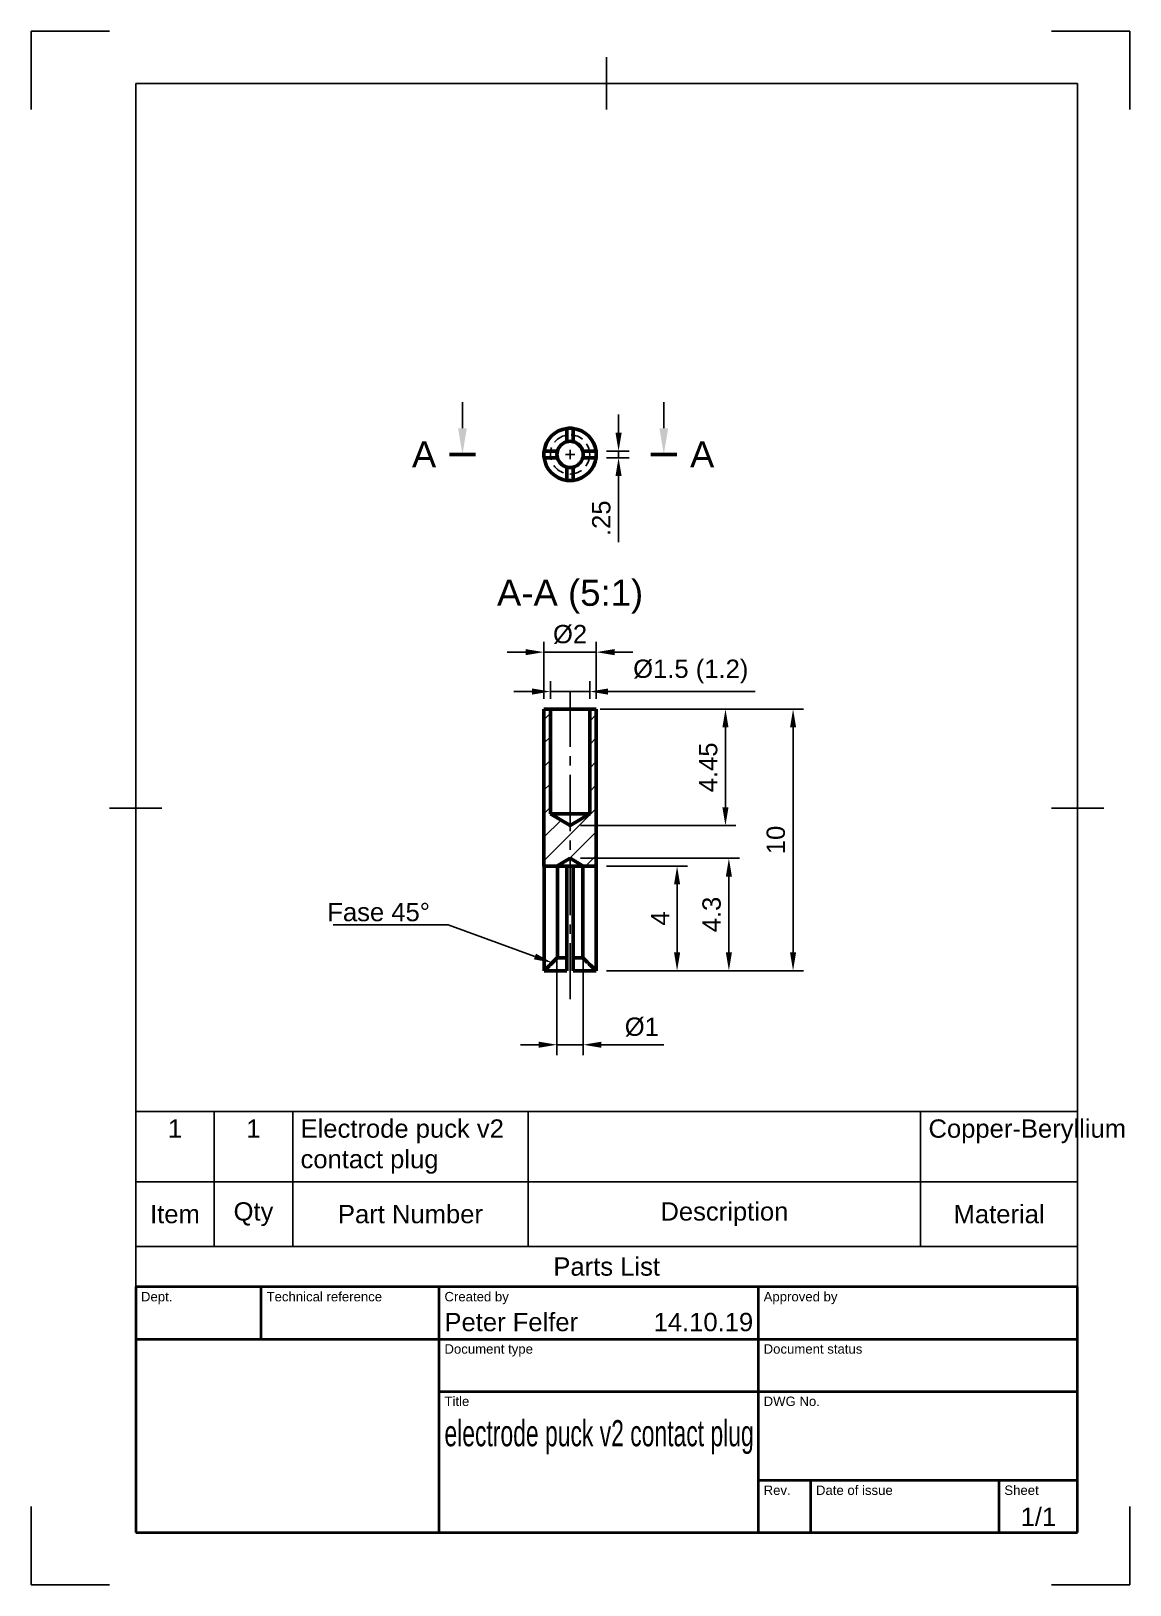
# Model space of a CAD drawing. Header units: millimetres. Extents: x 0 to 210, y 0 to 297.
import ezdxf
from ezdxf import colors
from ezdxf.entities.mleader import LeaderData, LeaderLine
from ezdxf.enums import TextEntityAlignment as Align
from ezdxf.math import Vec2, Vec3

# ---------------------------------------------------------------- set-up
doc = ezdxf.new("R2010")
doc.units = ezdxf.units.MM
doc.header["$LTSCALE"] = 0.75
doc.linetypes.add('CENTER2', pattern=[28.575, 19.05, -3.175, 3.175, -3.175])
doc.linetypes.add('HIDDEN2', pattern=[4.7625, 3.175, -1.5875])
for name, color, linetype, lineweight in [('Border', 7, 'Continuous', 25), ('FD_Dimensions', 7, 'Continuous', 25), ('Hatching', 7, 'Continuous', 25), ('Hidden', 7, 'HIDDEN2', 25), ('Leaders', 7, 'Continuous', 25), ('Parts Lists', 7, 'Continuous', 25), ('Section Lines', 7, 'Continuous', 25), ('Smart Centers', 7, 'CENTER2', 25), ('TitleBlock', 7, 'Continuous', 35), ('View Labels', 7, 'Continuous', 25), ('Visible', 7, 'Continuous', 50)]:
    doc.layers.add(name, color=color, linetype=linetype, lineweight=lineweight)
doc.styles.add('FusionTitle', font='')
doc.styles.get("Standard").update_dxf_attribs({"font": 'arial.ttf'})
doc.styles.get('FusionTitle').set_extended_font_data('Arial Unicode MS')
doc.dimstyles.new('Dim-ISO-25', dxfattribs={"dimtxt": 3.5, "dimasz": 3.5, "dimexe": 2, "dimexo": 2, "dimgap": 1.5, "dimtad": 1, "dimzin": 12, "dimdsep": 46, "dimtxsty": 'Standard', "dimcen": 0, "dimazin": 3, "dimtp": 0.1, "dimtm": 0.1, "dimtfac": 0.714, "dimtmove": 0, "dimatfit": 3, "dimfxl": 1, "dimtzin": 12, "dimarcsym": 0})

# ---------------------------------------------------------------- blocks, each defined once
blk = doc.blocks.new('ISO_A4(P)_SHEET')
at = {"layer": 'Border'}
for p, q in [((15, 297), (0, 297)), ((0, 297), (0, 282)), ((210, 297), (195, 297)), ((210, 282), (210, 297)), ((110, 292), (110, 282)), ((200, 287), (20, 287)), ((20, 287), (20, 10)), ((200, 287), (200, 10)), ((15, 148.5), (25, 148.5)), ((205, 148.5), (195, 148.5)), ((0, 15), (0, 0)), ((210, 0), (210, 15)), ((20, 10), (200, 10)), ((0, 0), (15, 0)), ((195, 0), (210, 0))]:
    blk.add_line(p, q, dxfattribs=at)
blk = doc.blocks.new('ISO_TITLEBLOCK')
at = {"layer": 'TitleBlock'}
for p, q in [((0, 47), (-180, 47)), ((-180, 47), (-180, 0)), ((-156, 37), (-156, 47)), ((-122, 0), (-122, 47)), ((-61, 0), (-61, 47)), ((0, 0), (0, 47)), ((-180, 37), (0, 37)), ((-122, 27), (0, 27)), ((-61, 10), (0, 10)), ((-51, 0), (-51, 10)), ((-15, 0), (-15, 10)), ((-180, 0), (0, 0))]:
    blk.add_line(p, q, dxfattribs=at)
at = {"layer": 'TitleBlock', "style": 'FusionTitle'}
for s, p in [('Dept.', (-179, 46)), ('Technical reference', (-155, 46)), ('Created by', (-121, 46)), ('Approved by', (-60, 46)), ('Document type', (-121, 36)), ('Document status', (-60, 36)), ('Title', (-121, 26)), ('DWG No.', (-60, 26)), ('Rev.', (-60, 9)), ('Date of issue', (-50, 9)), ('Sheet', (-14, 9))]:
    blk.add_text(s, height=1.8, dxfattribs=at).set_placement(p, align=Align.TOP_LEFT)
for tag, p, height in [('DEPT', (-179, 38.5), 3.5), ('TECHNICAL_REFERENCE', (-155, 38.5), 3.5), ('CREATED_BY', (-121, 38.5), 3.5), ('APPROVED_BY', (-60, 38.5), 3.5), ('DOCUMENT_TYPE', (-121, 28.5), 3.5), ('DOCUMENT_STATUS', (-60, 28.5), 3.5), ('TITLE_1', (-121, 16.5), 5), ('TITLE_2', (-121, 9), 5), ('TITLE_3', (-121, 1.5), 5), ('DATE_OF_ISSUE', (-50, 1.5), 3.5)]:
    blk.add_attdef(tag, p, '', height=height, dxfattribs=at)
for tag, p in [('CREATED_DATE', (-62, 38.5)), ('APPROVED_DATE', (-1, 38.5))]:
    blk.add_attdef(tag, text='', height=3.5, dxfattribs=at).set_placement(p, align=Align.RIGHT)
for tag, height, p in [('DRAWING_NUMBER', 5, (-30.5, 16.6)), ('REV', 3.5, (-56, 3.1)), ('SHEET', 3.5, (-7.5, 3.1))]:
    blk.add_attdef(tag, text='', height=height, dxfattribs=at).set_placement(p, align=Align.MIDDLE)
blk = doc.blocks.new('*U5')
at = {"layer": 'Smart Centers', "color": 0, "linetype": 'Continuous', "ltscale": 0.75, "transparency": 16777216}
for p, q in [((-0.892969, 0), (0.892969, 0)), ((0, -0.892969), (0, 0.892969))]:
    blk.add_line(p, q, dxfattribs=at)
blk = doc.blocks.new('*D17')
at = {"layer": 'Defpoints', "color": 0, "transparency": 16777216}
for p in [(98.003566, 178.290914), (98.003566, 167.389483), (108.003566, 167.389483)]:
    blk.add_point(p, dxfattribs=at)
at = {"layer": 'FD_Dimensions', "lineweight": -2, "transparency": 16777216}
for p, q in [((94.503566, 178.290914), (91.003566, 178.290914)), ((98.003566, 169.389483), (98.003566, 180.290914)), ((108.003566, 178.290914), (98.003566, 178.290914)), ((108.003566, 169.389483), (108.003566, 180.290914)), ((111.503566, 178.290914), (115.003566, 178.290914))]:
    blk.add_line(p, q, dxfattribs=at)
at = {"layer": 'FD_Dimensions', "transparency": 16777216}
for points in [[(94.503566, 178.874247), (94.503566, 177.70758), (98.003566, 178.290914)], [(111.503566, 178.874247), (111.503566, 177.70758), (108.003566, 178.290914)]]:
    blk.add_solid(points, dxfattribs=at)
at = {"layer": 'FD_Dimensions', "color": 0, "transparency": 16777216, "insert": (103.003566, 181.675804), "char_height": 3.5, "attachment_point": 5}
blk.add_mtext('%%C2', dxfattribs=at)
blk = doc.blocks.new('*D18')
at = {"layer": 'Defpoints', "color": 0, "transparency": 16777216}
for p in [(106.753566, 170.759995), (99.253566, 167.389483), (106.753566, 167.389483)]:
    blk.add_point(p, dxfattribs=at)
at = {"layer": 'FD_Dimensions', "lineweight": -2, "transparency": 16777216}
for p, q in [((99.253566, 169.389483), (99.253566, 172.759995)), ((106.753566, 169.389483), (106.753566, 172.759995)), ((95.753566, 170.759995), (92.253566, 170.759995)), ((99.253566, 170.759995), (106.753566, 170.759995)), ((110.253566, 170.759995), (138.391015, 170.759995))]:
    blk.add_line(p, q, dxfattribs=at)
at = {"layer": 'FD_Dimensions', "transparency": 16777216}
for points in [[(95.753566, 171.343328), (95.753566, 170.176662), (99.253566, 170.759995)], [(110.253566, 171.343328), (110.253566, 170.176662), (106.753566, 170.759995)]]:
    blk.add_solid(points, dxfattribs=at)
at = {"layer": 'FD_Dimensions', "color": 0, "transparency": 16777216, "insert": (126.072291, 174.588951), "char_height": 3.5, "attachment_point": 5}
blk.add_mtext('%%C1.5 (1.2)', dxfattribs=at)
blk = doc.blocks.new('*U8')
at = {"layer": 'Smart Centers', "color": 0, "ltscale": 0.75, "transparency": 16777216}
blk.add_line((0, 18.5), (0, -42.130001), dxfattribs=at)
blk = doc.blocks.new('*D19')
at = {"layer": 'Defpoints', "color": 0, "transparency": 16777216}
for p in [(106.753566, 167.389483), (107.96435, 117.389483), (145.623608, 117.389483)]:
    blk.add_point(p, dxfattribs=at)
at = {"layer": 'FD_Dimensions', "lineweight": -2, "transparency": 16777216}
for p, q in [((108.753566, 167.389483), (147.623608, 167.389483)), ((145.623608, 163.889483), (145.623608, 120.889483)), ((109.96435, 117.389483), (147.623608, 117.389483))]:
    blk.add_line(p, q, dxfattribs=at)
at = {"layer": 'FD_Dimensions', "transparency": 16777216}
for points in [[(145.040275, 163.889483), (146.206942, 163.889483), (145.623608, 167.389483)], [(145.040275, 120.889483), (146.206942, 120.889483), (145.623608, 117.389483)]]:
    blk.add_solid(points, dxfattribs=at)
at = {"layer": 'FD_Dimensions', "color": 0, "transparency": 16777216, "insert": (142.336603, 142.389483), "char_height": 3.5, "attachment_point": 5, "rotation": 90}
blk.add_mtext('10', dxfattribs=at)
blk = doc.blocks.new('*D20')
at = {"layer": 'Defpoints', "color": 0, "transparency": 16777216}
for p in [(106.753566, 167.389483), (103.003566, 145.136256), (132.702051, 145.136256)]:
    blk.add_point(p, dxfattribs=at)
at = {"layer": 'FD_Dimensions', "lineweight": -2, "transparency": 16777216}
for p, q in [((108.753566, 167.389483), (134.702051, 167.389483)), ((132.702051, 163.889483), (132.702051, 148.636256)), ((105.003566, 145.136256), (134.702051, 145.136256))]:
    blk.add_line(p, q, dxfattribs=at)
at = {"layer": 'FD_Dimensions', "transparency": 16777216}
for points in [[(132.118718, 163.889483), (133.285385, 163.889483), (132.702051, 167.389483)], [(132.118718, 148.636256), (133.285385, 148.636256), (132.702051, 145.136256)]]:
    blk.add_solid(points, dxfattribs=at)
at = {"layer": 'FD_Dimensions', "color": 0, "transparency": 16777216, "insert": (129.422208, 156.26287), "char_height": 3.5, "attachment_point": 5, "rotation": 90}
blk.add_mtext('4.45', dxfattribs=at)
blk = doc.blocks.new('*D21')
at = {"layer": 'Defpoints', "color": 0, "transparency": 16777216}
for p in [(107.96435, 137.389483), (123.4574, 137.389483), (107.96435, 117.389483)]:
    blk.add_point(p, dxfattribs=at)
at = {"layer": 'FD_Dimensions', "color": 0, "lineweight": -2, "transparency": 16777216}
for p, q in [((109.96435, 137.389483), (125.4574, 137.389483)), ((123.4574, 120.889483), (123.4574, 133.889483)), ((109.96435, 117.389483), (125.4574, 117.389483))]:
    blk.add_line(p, q, dxfattribs=at)
at = {"layer": 'FD_Dimensions', "color": 0, "transparency": 16777216}
for points in [[(122.874066, 133.889483), (124.040733, 133.889483), (123.4574, 137.389483)], [(122.874066, 120.889483), (124.040733, 120.889483), (123.4574, 117.389483)]]:
    blk.add_solid(points, dxfattribs=at)
at = {"layer": 'FD_Dimensions', "color": 0, "transparency": 16777216, "insert": (120.2074, 127.389483), "char_height": 3.5, "attachment_point": 5, "rotation": 90}
blk.add_mtext('4', dxfattribs=at)
blk = doc.blocks.new('*D22')
at = {"layer": 'Defpoints', "color": 0, "transparency": 16777216}
for p in [(103.003566, 138.891635), (107.96435, 117.389483), (133.356895, 117.389483)]:
    blk.add_point(p, dxfattribs=at)
at = {"layer": 'FD_Dimensions', "color": 0, "lineweight": -2, "transparency": 16777216}
for p, q in [((105.003566, 138.891635), (135.356895, 138.891635)), ((133.356895, 135.391635), (133.356895, 120.889483)), ((109.96435, 117.389483), (135.356895, 117.389483))]:
    blk.add_line(p, q, dxfattribs=at)
at = {"layer": 'FD_Dimensions', "color": 0, "transparency": 16777216}
for points in [[(132.773561, 135.391635), (133.940228, 135.391635), (133.356895, 138.891635)], [(132.773561, 120.889483), (133.940228, 120.889483), (133.356895, 117.389483)]]:
    blk.add_solid(points, dxfattribs=at)
at = {"layer": 'FD_Dimensions', "color": 0, "transparency": 16777216, "insert": (130.068695, 128.140559), "char_height": 3.5, "attachment_point": 5, "rotation": 90}
blk.add_mtext('4.3', dxfattribs=at)
blk = doc.blocks.new('*D23')
at = {"layer": 'Defpoints', "color": 0, "transparency": 16777216}
for p in [(100.503566, 137.389483), (105.503566, 137.389483), (105.503566, 103.249941)]:
    blk.add_point(p, dxfattribs=at)
at = {"layer": 'FD_Dimensions', "lineweight": -2, "transparency": 16777216}
for p, q in [((100.503566, 135.389483), (100.503566, 101.249941)), ((105.503566, 135.389483), (105.503566, 101.249941)), ((97.003566, 103.249941), (93.503566, 103.249941)), ((100.503566, 103.249941), (105.503566, 103.249941)), ((109.003566, 103.249941), (120.930238, 103.249941))]:
    blk.add_line(p, q, dxfattribs=at)
at = {"layer": 'FD_Dimensions', "transparency": 16777216}
for points in [[(97.003566, 103.833274), (97.003566, 102.666608), (100.503566, 103.249941)], [(109.003566, 103.833274), (109.003566, 102.666608), (105.503566, 103.249941)]]:
    blk.add_solid(points, dxfattribs=at)
at = {"layer": 'FD_Dimensions', "color": 0, "transparency": 16777216, "insert": (116.716902, 106.634832), "char_height": 3.5, "attachment_point": 5}
blk.add_mtext('%%C1', dxfattribs=at)
blk = doc.blocks.new('*T14')
at = {"layer": 'Parts Lists', "color": 0, "linetype": 'ByBlock', "lineweight": -2, "transparency": 16777216}
for p, q in [((0, 33.479309), (180, 33.479309)), ((0, 0), (0, 33.479309)), ((15, 7.666667), (15, 33.479309)), ((30, 7.666667), (30, 33.479309)), ((75, 7.666667), (75, 33.479309)), ((150, 7.666667), (150, 33.479309)), ((180, 0), (180, 33.479309)), ((0, 20.057299), (180, 20.057299)), ((0, 7.666667), (180, 7.666667)), ((0, 0), (180, 0))]:
    blk.add_line(p, q, dxfattribs=at)
at = {"layer": 'Parts Lists', "color": 0, "transparency": 16777216, "char_height": 3.5}
for s, insert, width, attachment_point in [('1', (7.5, 31.979309), 12, 2), ('1', (22.5, 31.979309), 12, 2), ('Electrode puck v2 contact plug', (31.5, 31.979309), 42, 1), ('Copper-Beryllium', (151.5, 31.979309), 27, 1), ('Item', (7.5, 13.861983), 12, 5), ('Qty', (22.5, 13.861983), 12, 5), ('Part Number', (52.5, 13.861983), 42, 5), ('Description', (112.5, 13.861983), 72, 5), ('Material', (165, 13.861983), 27, 5), ('Parts List', (90, 3.833333), 177, 5)]:
    blk.add_mtext(s, dxfattribs=dict(at, insert=insert, width=width, attachment_point=attachment_point))
blk = doc.blocks.new('*D24')
at = {"layer": 'Defpoints', "color": 0, "transparency": 16777216}
for p in [(107.96435, 216.710388), (107.96435, 215.460388), (112.277766, 215.460388)]:
    blk.add_point(p, dxfattribs=at)
at = {"layer": 'FD_Dimensions', "lineweight": -2, "transparency": 16777216}
for p, q in [((112.277766, 220.210388), (112.277766, 223.710388)), ((109.96435, 216.710388), (114.277766, 216.710388)), ((109.96435, 215.460388), (114.277766, 215.460388)), ((112.277766, 216.710388), (112.277766, 215.460388)), ((112.277766, 211.960388), (112.277766, 199.303157))]:
    blk.add_line(p, q, dxfattribs=at)
at = {"layer": 'FD_Dimensions', "transparency": 16777216}
for points in [[(111.694433, 220.210388), (112.861099, 220.210388), (112.277766, 216.710388)], [(111.694433, 211.960388), (112.861099, 211.960388), (112.277766, 215.460388)]]:
    blk.add_solid(points, dxfattribs=at)
at = {"layer": 'FD_Dimensions', "color": 0, "transparency": 16777216, "insert": (108.990761, 203.881773), "char_height": 3.5, "attachment_point": 5, "rotation": 90}
blk.add_mtext('.25', dxfattribs=at)

msp = doc.modelspace()

# ---------------------------------------------------------------- hatches: boundary and pattern name
at = {"layer": 'Hatching'}
h = msp.add_hatch(dxfattribs=at)
h.set_pattern_fill('ANSI31', color=256, style=0)
h.paths.add_polyline_path([(103.004, 145.136), (99.254, 147.389), (99.254, 167.389), (98.004, 167.389), (98.004, 137.389), (100.504, 137.389), (103.004, 138.892), (105.504, 137.389), (108.004, 137.389), (108.004, 167.389), (106.754, 167.389), (106.754, 147.389)], flags=0)

# ---------------------------------------------------------------- linework, layer by layer
at = {"layer": 'Hidden'}
msp.add_circle((103.004, 216.085), 3.75, dxfattribs=at)
at = {"layer": 'Section Lines'}
for p, q in [((82.444, 221.085), (82.444, 226.085)), ((120.92, 221.085), (120.92, 226.085))]:
    msp.add_line(p, q, dxfattribs=at)
at = {"layer": 'Section Lines', "lineweight": 50}
for p, q in [((79.944, 216.085), (84.944, 216.085)), ((123.42, 216.085), (118.42, 216.085))]:
    msp.add_line(p, q, dxfattribs=at)
at = {"layer": 'Section Lines'}
for points in [[(83.277, 221.085), (82.444, 216.085), (81.61, 221.085)], [(121.753, 221.085), (120.92, 216.085), (120.087, 221.085)]]:
    msp.add_solid(points, dxfattribs=at)
at = {"layer": 'Visible', "extrusion": (-1e-16, -1, 0)}
for p, q in [((102.379, 221.046), (102.379, 218.506)), ((103.629, 218.506), (103.629, 221.046)), ((100.583, 216.71), (98.043, 216.71)), ((98.043, 215.46), (100.583, 215.46)), ((107.964, 216.71), (105.424, 216.71)), ((105.424, 215.46), (107.964, 215.46)), ((102.379, 211.125), (102.379, 213.665)), ((103.629, 213.665), (103.629, 211.125))]:
    msp.add_line(p, q, dxfattribs=at)
at = {"layer": 'Visible', "extrusion": (0, 0, -1)}
for p, q in [((99.254, 167.389), (98.004, 167.389)), ((98.004, 167.389), (98.004, 137.389)), ((99.254, 147.389), (99.254, 167.389)), ((99.254, 167.389), (106.754, 167.389)), ((108.004, 167.389), (106.754, 167.389)), ((106.754, 167.389), (106.754, 147.389)), ((108.004, 137.389), (108.004, 167.389)), ((103.004, 145.136), (99.254, 147.389)), ((99.254, 147.389), (106.754, 147.389)), ((106.754, 147.389), (103.004, 145.136)), ((98.004, 137.389), (100.504, 137.389)), ((98.043, 137.389), (98.043, 117.389)), ((100.504, 137.389), (103.004, 138.892)), ((100.583, 137.389), (100.504, 137.389)), ((100.583, 119.889), (100.583, 137.389)), ((102.379, 137.389), (100.583, 137.389)), ((102.379, 119.889), (102.379, 137.389)), ((103.629, 137.389), (102.379, 137.389)), ((103.004, 138.892), (105.504, 137.389)), ((105.424, 137.389), (103.629, 137.389)), ((103.629, 137.389), (103.629, 119.889)), ((105.504, 137.389), (105.424, 137.389)), ((105.424, 137.389), (105.424, 119.889)), ((105.504, 137.389), (108.004, 137.389)), ((107.964, 117.389), (107.964, 137.389)), ((102.379, 119.889), (100.583, 119.889)), ((102.379, 117.389), (102.379, 119.889)), ((105.424, 119.889), (103.629, 119.889)), ((103.629, 119.889), (103.629, 117.389)), ((98.043, 117.389), (102.379, 117.389)), ((103.629, 117.389), (107.964, 117.389))]:
    msp.add_line(p, q, dxfattribs=at)
at = {"layer": 'Visible'}
for start, end in [(97.18076, 172.81924), (82.81924, 97.18076), (7.18076, 82.81924), (172.81924, 187.18076), (187.18076, 262.81924), (277.18076, 352.81924), (352.81924, 7.18076)]:
    msp.add_arc((103.004, 216.085), 5, start, end, dxfattribs=at)
at = {"layer": 'Visible', "extrusion": (0, 0, -1)}
for radius, start, end in [(2.5, 14.47751, 75.52249), (2.5, 75.52249, 104.47751), (2.5, 104.47751, 165.52249), (2.5, 345.52249, 14.47751), (2.5, 284.47751, 345.52249), (2.5, 194.47751, 255.52249), (2.5, 165.52249, 194.47751), (2.5, 255.52249, 284.47751), (5, 262.81924, 277.18076)]:
    msp.add_arc((-103.004, 216.085), radius, start, end, dxfattribs=at)
at = {"layer": 'Visible'}
for points in [[(98.043, 117.389), (99.736, 119.07), (100.583, 119.889)], [(105.424, 119.889), (106.271, 119.07), (107.964, 117.389)]]:
    msp.add_rational_spline(points, [1, 1.06281411877, 1], degree=2, dxfattribs=at)

# ---------------------------------------------------------------- block references
msp.add_blockref('*T14', (20, 57))
at = {"layer": 'Border'}
msp.add_blockref('ISO_A4(P)_SHEET', (0, 0), dxfattribs=at)
at = {"layer": 'Smart Centers', "ltscale": 0.75}
for name, p in [('*U5', (103.004, 216.085)), ('*U8', (103.004, 152.389))]:
    msp.add_blockref(name, p, dxfattribs=at)
at = {"layer": 'TitleBlock'}
ref = msp.add_blockref('ISO_TITLEBLOCK', (200, 10), dxfattribs=at)
ref.add_attrib('CREATED_DATE', '14.10.19', dxfattribs={"height": 3.5, "style": 'FusionTitle'}).set_placement((138, 48.5), align=Align.RIGHT)
ref.add_attrib('SHEET', '1/1', dxfattribs={"height": 3.5, "style": 'FusionTitle'}).set_placement((192.5, 13.1), align=Align.MIDDLE)
ref.add_attrib('TITLE_1', 'electrode puck v2 contact plug', (79, 26.5), dxfattribs={"height": 5, "style": 'FusionTitle', "width": 0.626506})
ref.add_attrib('CREATED_BY', 'Peter Felfer', (79, 48.5), dxfattribs={"height": 3.5, "style": 'FusionTitle'})

# ---------------------------------------------------------------- texts
at = {"layer": 'Section Lines', "char_height": 5, "attachment_point": 5}
for insert in [(75.109, 216.085), (128.254, 216.085)]:
    msp.add_mtext('A', dxfattribs=dict(at, insert=insert))
at = {"layer": 'View Labels', "insert": (103.004, 185.639), "char_height": 5, "width": 30.21487, "attachment_point": 8}
msp.add_mtext('A-A (5:1)', dxfattribs=at)

# ---------------------------------------------------------------- dimensions: what is measured, and where the dimension line sits
at = {"layer": 'FD_Dimensions'}
for base, p1, p2, angle, override, picture, middle in [((112.278, 215.46), (107.964, 216.71), (107.964, 215.46), 270, {"dimlfac": 0.2, "dimclrd": 256, "dimclre": 256}, '*D24', (108.991, 203.882)), ((132.702, 145.136), (106.754, 167.389), (103.004, 145.136), 90, {"dimlfac": 0.2, "dimclrd": 256, "dimclre": 256}, '*D20', (129.422, 156.263)), ((145.624, 117.389), (106.754, 167.389), (107.964, 117.389), 90, {"dimlfac": 0.2, "dimclrd": 256, "dimclre": 256}, '*D19', (142.337, 142.389)), ((133.357, 117.389), (103.004, 138.892), (107.964, 117.389), 90, {"dimlfac": 0.2}, '*D22', (130.069, 128.141))]:
    dim = msp.add_linear_dim(base=base, p1=p1, p2=p2, angle=angle, dimstyle='Dim-ISO-25', override=override, dxfattribs=at)
    dim.commit()
    dim.dimension.update_dxf_attribs({"geometry": picture, "text_midpoint": middle})
for base, p1, p2, text, picture, middle in [((98.004, 178.291), (108.004, 167.389), (98.004, 167.389), '%%C<>', '*D17', (103.004, 181.676)), ((106.754, 170.76), (99.254, 167.389), (106.754, 167.389), '%%C<> (1.2)', '*D18', (126.072, 174.589))]:
    dim = msp.add_linear_dim(base=base, p1=p1, p2=p2, angle=180, text=text, dimstyle='Dim-ISO-25', override={"dimlfac": 0.2, "dimclrd": 256, "dimclre": 256}, dxfattribs=at)
    dim.commit()
    dim.dimension.update_dxf_attribs({"geometry": picture, "text_midpoint": middle})
dim = msp.add_aligned_dim(p1=(100.504, 137.389), p2=(105.504, 137.389), distance=-34.14, text='%%C<>', dimstyle='Dim-ISO-25', override={"dimlfac": 0.2, "dimclrd": 256, "dimclre": 256}, dxfattribs=at)
dim.commit()
dim.dimension.update_dxf_attribs({"geometry": '*D23', "text_midpoint": (116.717, 106.635)})
dim = msp.add_aligned_dim(p1=(107.964, 117.389), p2=(107.964, 137.389), distance=-15.493, dimstyle='Dim-ISO-25', override={"dimlfac": 0.2}, dxfattribs=at)
dim.commit()
dim.dimension.update_dxf_attribs({"geometry": '*D21', "text_midpoint": (120.207, 127.389)})

# ---------------------------------------------------------------- leaders
at = {"layer": 'Leaders'}
ml = msp.add_multileader_mtext('Standard', dxfattribs=at)
ml.set_content('Fase 45°', color=256)
ml.set_leader_properties()
ml.build(insert=Vec2(0, 0))
ml.multileader.update_dxf_attribs({"text_left_attachment_type": 5, "text_right_attachment_type": 5, "dogleg_length": 3.5, "arrow_head_size": 3.5})
ctx = ml.context
ctx.base_point, ctx.char_height, ctx.arrow_head_size, ctx.landing_gap_size, ctx.plane_origin = Vec3(57.339, 126.158), 3.5, 3.5, 0, Vec3(99.586, 118.915)
ctx.left_attachment, ctx.right_attachment, ctx.text_align_type = 5, 5, 2
notes = []
notes.append((ctx, [(0, (1, 1, 0), (79.735, 126.158), (-1, 0), 3.5, [(0, [(99.586, 118.915)], 0, [])])]))
ctx.mtext.insert, ctx.mtext.alignment, ctx.mtext.flow_direction = Vec3(76.235, 130.358), 3, 5
for ctx, leaders in notes:
    for number, flags, end, landing, length, lines in leaders:
        leader = LeaderData()
        leader.index, (leader.has_last_leader_line, leader.has_dogleg_vector, leader.attachment_direction) = number, flags
        leader.last_leader_point, leader.dogleg_vector, leader.dogleg_length = Vec3(end), Vec3(landing), length
        for number, points, colour, breaks in lines:
            line = LeaderLine()
            line.index, line.vertices, line.color, line.breaks = number, Vec3.list(points), colors.encode_raw_color(colour), breaks
            leader.lines.append(line)
        ctx.leaders.append(leader)

doc.saveas('drawing.dxf')
